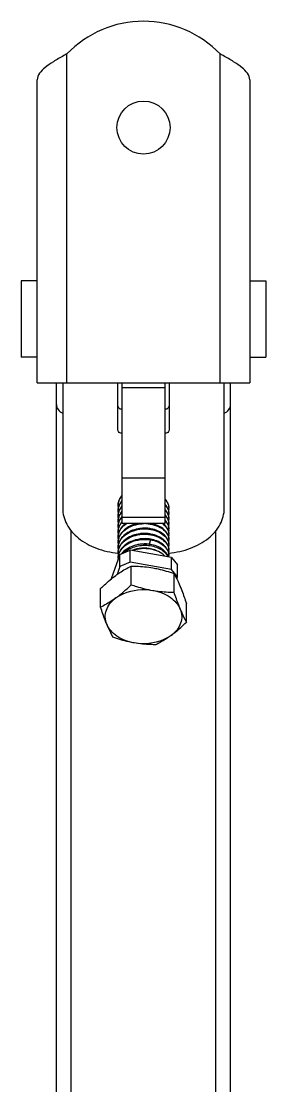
# Model space of a CAD drawing. Extents: x 1725261 to 1937680, y 860327 to 1571294.
# Drawn here: x 1848602 to 1849072, y 1229661 to 1231708 of the extents above; entities that cross this region are included whole.
import ezdxf

# ---------------------------------------------------------------- set-up
doc = ezdxf.new("R2010")
doc.units = 0
doc.header["$LTSCALE"] = 1000
doc.header["$MEASUREMENT"] = 0

msp = doc.modelspace()

# ---------------------------------------------------------------- linework, layer by layer
for p, q in [((1848689.6, 1231012.7), (1848689.6, 1231645.2)), ((1848984, 1231012.7), (1848984, 1231645.2)), ((1848632.4, 1231012.7), (1848632.4, 1231595.2)), ((1849041.2, 1231595.2), (1849041.2, 1231012.7)), ((1848632.4, 1231209), (1848601.7, 1231209)), ((1848601.7, 1231209), (1848601.7, 1231061.8)), ((1849041.2, 1231209), (1849071.9, 1231209)), ((1849071.9, 1231209), (1849071.9, 1231061.8)), ((1848632.4, 1231061.8), (1848601.7, 1231061.8)), ((1849041.2, 1231061.8), (1849071.9, 1231061.8)), ((1848632.4, 1231012.7), (1849041.2, 1231012.7)), ((1848669.2, 1228442.4), (1848669.2, 1231012.7)), ((1848681.4, 1231012.7), (1848681.4, 1230771.1)), ((1848787.7, 1230921.4), (1848787.7, 1231012.7)), ((1848795.9, 1230741.8), (1848795.9, 1231012.7)), ((1848877.7, 1231012.7), (1848877.7, 1230741.8)), ((1848885.9, 1231012.7), (1848885.9, 1230921.4)), ((1848992.2, 1230771.1), (1848992.2, 1231012.7)), ((1849004.4, 1228442.4), (1849004.4, 1231012.7)), ((1848877.7, 1231002.8), (1848795.9, 1231002.8)), ((1848877.7, 1230829.4), (1848795.9, 1230829.4)), ((1848877.7, 1230753.8), (1848795.9, 1230753.8)), ((1848877.7, 1230741.8), (1848795.9, 1230741.8)), ((1848697.8, 1228563.2), (1848697.8, 1230728.3)), ((1848975.8, 1228563.2), (1848975.8, 1230728.3)), ((1848850, 1230710.6), (1848847.9, 1230702.2)), ((1848791.3, 1230682.3), (1848774.9, 1230635.4)), ((1848791.3, 1230682.3), (1848811.1, 1230690.7)), ((1848791.3, 1230659.2), (1848791.3, 1230682.3)), ((1848811.1, 1230667.6), (1848811.1, 1230690.7)), ((1848890.5, 1230676.9), (1848811.1, 1230690.7)), ((1848890.5, 1230653.7), (1848890.5, 1230676.9)), ((1848890.5, 1230676.9), (1848902.4, 1230662.9)), ((1848791.3, 1230659.2), (1848785.9, 1230643.9)), ((1848811.1, 1230667.6), (1848791.3, 1230659.2)), ((1848890.5, 1230653.7), (1848811.1, 1230667.6)), ((1848813.2, 1230624.4), (1848813.2, 1230660.3)), ((1848902.4, 1230639.7), (1848902.4, 1230662.9)), ((1848902.4, 1230639.7), (1848890.5, 1230653.7)), ((1848895.7, 1230610), (1848895.7, 1230645.8)), ((1848900.9, 1230635.5), (1848902.4, 1230639.7)), ((1848754.3, 1230581.1), (1848754.3, 1230617)), ((1848919.3, 1230552.3), (1848919.3, 1230588.1))]:
    msp.add_line(p, q)
msp.add_circle((1848836.8, 1231503.4), 51.1)
for centre, radius, start, end in [((1848836.8, 1231503.4), 204.4, 43.9455, 136.0545), ((1848842.4, 1231357.8), 325.5, 117.9978, 119.2622), ((1848831.2, 1231357.8), 325.5, 60.7378, 62.0022), ((1848814.7, 1230775.5), 26.9, 174.7523, 177.3019), ((1848816.3, 1230776.4), 28.6, 161.5412, 164.0381), ((1848816.8, 1230774.9), 29.1, 159.3246, 161.5397), ((1848824.2, 1230771.7), 37.9, 138.472, 140.2955), ((1848824.6, 1230770.1), 38.3, 138.4075, 138.7304), ((1848853.8, 1230756), 33.7, 41.1985, 44.5335), ((1848814.6, 1230775.5), 26.9, 177.3027, 179.992), ((1848814.8, 1230775.5), 27.1, 180.0173, 189.9275), ((1848814.6, 1230765.3), 26.9, 177.305, 180.0025), ((1848814.8, 1230765.3), 27.1, 180.0276, 189.8759), ((1848816.3, 1230766.3), 28.6, 161.5413, 164.0389), ((1848816.3, 1230756.1), 28.6, 161.5413, 164.0385), ((1848816.8, 1230764.8), 29.1, 159.3256, 161.5398), ((1848816.8, 1230754.7), 29.1, 159.3258, 161.5398), ((1848853.8, 1230745.9), 33.7, 41.2062, 44.5129), ((1848853.8, 1230735.8), 33.7, 41.1907, 44.5341), ((1848863.3, 1230770.4), 22.6, 348.9554, 359.9474), ((1848863.3, 1230760.3), 22.6, 349.0023, 359.951), ((1848863.5, 1230770.4), 22.3, 359.9892, 3.2265), ((1848863.5, 1230760.3), 22.3, 359.9925, 3.2106), ((1848814.6, 1230755.2), 26.9, 177.3161, 179.989), ((1848814.8, 1230755.2), 27.1, 180.0138, 189.8367), ((1848814.6, 1230745.1), 26.9, 177.3022, 179.995), ((1848814.8, 1230745.1), 27.1, 180.0203, 189.9184), ((1848814.7, 1230745.1), 26.9, 174.7419, 177.3015), ((1848816.3, 1230746), 28.6, 161.5412, 164.0376), ((1848816.3, 1230735.9), 28.6, 161.5413, 164.0388), ((1848816.8, 1230744.6), 29.1, 159.3249, 161.5397), ((1848816.8, 1230734.5), 29.1, 159.3257, 161.5398), ((1848823.8, 1230720.2), 37.3, 138.4163, 142.3647), ((1848824, 1230731.4), 37.5, 138.3967, 141.6133), ((1848824.3, 1230729.9), 37.9, 138.4376, 140.031), ((1848850.9, 1230712.6), 37.8, 47.6925, 50.7716), ((1848853.1, 1230714.9), 34.7, 41.248, 47.7355), ((1848853.8, 1230725.7), 33.7, 41.2049, 44.5298), ((1848863.3, 1230750.2), 22.6, 348.9469, 359.9595), ((1848863.3, 1230740.1), 22.6, 348.9984, 359.9503), ((1848863.5, 1230750.2), 22.3, 0.0017, 3.215), ((1848863.5, 1230740), 22.3, 359.9919, 3.2231), ((1848814.6, 1230735), 26.9, 177.308, 179.9989), ((1848814.8, 1230735), 27.1, 180.024, 189.859), ((1848814.6, 1230724.9), 26.9, 177.3122, 179.992), ((1848814.8, 1230724.9), 27.1, 180.0173, 189.9253), ((1848814.7, 1230724.9), 26.9, 174.7482, 177.3114), ((1848816.3, 1230725.8), 28.6, 161.5413, 164.0384), ((1848816.3, 1230715.7), 28.6, 161.5413, 164.0388), ((1848816.8, 1230724.3), 29.1, 159.3253, 161.5398), ((1848816.8, 1230714.2), 29.1, 159.3251, 161.5397), ((1848839, 1230665), 58.1, 97.4815, 97.789), ((1848839.5, 1230678.8), 54.3, 78.9677, 81.0182), ((1848839.4, 1230668.5), 54.6, 80.0433, 80.9667), ((1848863.3, 1230729.9), 22.6, 348.9949, 359.9563), ((1848863.3, 1230719.8), 22.6, 348.938, 359.9563), ((1848863.5, 1230729.9), 22.3, 359.9979, 3.2133), ((1848863.5, 1230719.8), 22.3, 359.9985, 3.2205), ((1848814.6, 1230714.7), 26.9, 177.3041, 179.9996), ((1848814.8, 1230714.7), 27.1, 180.0245, 189.605), ((1848814.6, 1230704.6), 26.9, 177.3143, 179.9937), ((1848814.8, 1230704.6), 27.1, 180.0186, 189.8496), ((1848814.7, 1230694.5), 26.9, 174.7549, 177.3062), ((1848816.3, 1230705.6), 28.6, 161.881, 164.0359), ((1848816.3, 1230695.4), 28.6, 161.5413, 164.0381), ((1848816.5, 1230705.5), 28.8, 161.544, 161.883), ((1848816.8, 1230704.1), 29.1, 159.3259, 161.5398), ((1848816.8, 1230694), 29.1, 159.3246, 161.5398), ((1848839.5, 1230648.5), 54.3, 79.4958, 81.0948), ((1848839.4, 1230636.8), 65.9, 80.7386, 82.5614), ((1848839.6, 1230649), 53.8, 78.82, 79.4945), ((1848863.3, 1230709.7), 22.6, 349.0046, 359.951), ((1848863.3, 1230699.6), 22.6, 348.9821, 359.9616), ((1848863.5, 1230709.7), 22.3, 359.9925, 3.2199), ((1848863.5, 1230699.6), 22.3, 0.0034, 3.2144), ((1848814.6, 1230694.5), 26.9, 177.307, 179.992), ((1848814.8, 1230694.5), 27.1, 180.0173, 189.9289), ((1848814.6, 1230684.4), 26.9, 177.3051, 180.0027), ((1848814.8, 1230684.4), 27.1, 180.0278, 189.8922), ((1848814.8, 1230674.2), 27, 177.1433, 179.9919), ((1848814.8, 1230674.2), 27, 174.7806, 177.1426), ((1848816.3, 1230685.3), 28.6, 161.5413, 164.0389), ((1848816.3, 1230675.2), 28.6, 161.541, 164.1702), ((1848816.8, 1230683.9), 29.1, 159.3254, 161.5398), ((1848816.9, 1230673.7), 29.3, 159.2606, 161.5798), ((1848863.3, 1230689.5), 22.6, 348.9355, 359.9502), ((1848863.5, 1230689.4), 22.3, 359.9923, 3.2257), ((1848863.5, 1230679.3), 22.3, 355.7888, 3.2155), ((1848814.8, 1230674.2), 27.1, 179.9935, 183.4685)]:
    msp.add_arc(centre, radius, start, end)
for points, knots in [([(1848683.3, 1231641.8), (1848676.6, 1231638), (1848664, 1231630.8), (1848644.9, 1231618.1), (1848632.4, 1231604.4), (1848632.4, 1231595.2)], [0, 0, 0, 0, 0.326101, 0.611119, 1, 1, 1, 1]), ([(1849041.2, 1231595.2), (1849041.2, 1231604.4), (1849028.7, 1231618.1), (1849009.6, 1231630.8), (1848997, 1231638), (1848990.3, 1231641.8)], [0, 0, 0, 0, 0.388881, 0.673899, 1, 1, 1, 1]), ([(1848669.2, 1230970.6), (1848669.2, 1230967.3), (1848671.9, 1230960.1), (1848677.9, 1230955.7), (1848681.4, 1230954)], [0, 0, 0, 0, 0.461863, 1, 1, 1, 1]), ([(1848787.7, 1230967.7), (1848787.7, 1230966.1), (1848790.2, 1230962.7), (1848793.9, 1230961.9), (1848795.9, 1230961.9)], [0, 0, 0, 0, 0.440239, 1, 1, 1, 1]), ([(1848877.7, 1230961.9), (1848879.7, 1230961.9), (1848883.4, 1230962.7), (1848885.9, 1230966.1), (1848885.9, 1230967.7)], [0, 0, 0, 0, 0.559761, 1, 1, 1, 1]), ([(1848992.3, 1230954), (1848995.7, 1230955.7), (1849001.7, 1230960.1), (1849004.4, 1230967.3), (1849004.4, 1230970.6)], [0, 0, 0, 0, 0.538137, 1, 1, 1, 1]), ([(1848795.9, 1230915.7), (1848793.9, 1230915.7), (1848790.2, 1230916.4), (1848787.7, 1230919.9), (1848787.7, 1230921.4)], [0, 0, 0, 0, 0.559761, 1, 1, 1, 1]), ([(1848885.9, 1230921.4), (1848885.9, 1230919.9), (1848883.4, 1230916.4), (1848879.7, 1230915.7), (1848877.7, 1230915.7)], [0, 0, 0, 0, 0.440239, 1, 1, 1, 1]), ([(1848795.1, 1230795.9), (1848794.4, 1230795.1), (1848792, 1230791.9), (1848790.1, 1230788.3), (1848789.2, 1230785.4)], [0, 0, 0, 0, 0.25881, 1, 1, 1, 1]), ([(1848795.9, 1230786.7), (1848795.1, 1230785.8), (1848792.3, 1230782.4), (1848790.2, 1230778.4), (1848789.2, 1230775.3)], [0, 0, 0, 0, 0.25985, 1, 1, 1, 1]), ([(1848789.6, 1230785.2), (1848789.9, 1230786.1), (1848791.5, 1230789.8), (1848793.8, 1230793.1), (1848795.8, 1230795.4)], [0, 0, 0, 0, 0.242679, 1, 1, 1, 1]), ([(1848789.6, 1230775.1), (1848789.9, 1230776), (1848791.5, 1230779.7), (1848793.9, 1230783.1), (1848795.9, 1230785.4)], [0, 0, 0, 0, 0.242549, 1, 1, 1, 1]), ([(1848885.9, 1230771.7), (1848885.9, 1230774.9), (1848884.3, 1230781.7), (1848880.3, 1230787.3), (1848877.8, 1230789.8)], [0, 0, 0, 0, 0.479607, 1, 1, 1, 1]), ([(1848877.8, 1230788.5), (1848880.1, 1230786.2), (1848884, 1230781), (1848885.7, 1230774.7), (1848885.8, 1230771.6)], [0, 0, 0, 0, 0.520009, 1, 1, 1, 1]), ([(1848877.8, 1230778.4), (1848880.1, 1230776), (1848884, 1230770.8), (1848885.7, 1230764.6), (1848885.8, 1230761.5)], [0, 0, 0, 0, 0.519993, 1, 1, 1, 1]), ([(1848885.9, 1230761.5), (1848885.9, 1230764.5), (1848884.6, 1230770.6), (1848881.2, 1230775.8), (1848879.2, 1230778.2)], [0, 0, 0, 0, 0.482588, 1, 1, 1, 1]), ([(1848681.4, 1230771.1), (1848681.4, 1230760.6), (1848687.5, 1230738.2), (1848711.7, 1230711.3), (1848746.5, 1230692.5), (1848773.6, 1230686.5), (1848787.8, 1230685.1)], [0, 0, 0, 0, 0.212085, 0.446759, 0.711828, 1, 1, 1, 1]), ([(1848795.9, 1230776.6), (1848795.1, 1230775.7), (1848792.3, 1230772.3), (1848790.2, 1230768.3), (1848789.2, 1230765.2)], [0, 0, 0, 0, 0.25988, 1, 1, 1, 1]), ([(1848795.9, 1230766.4), (1848795.1, 1230765.6), (1848792.3, 1230762.2), (1848790.2, 1230758.2), (1848789.2, 1230755.1)], [0, 0, 0, 0, 0.259876, 1, 1, 1, 1]), ([(1848789.6, 1230765), (1848789.9, 1230765.9), (1848791.5, 1230769.6), (1848793.9, 1230773), (1848795.9, 1230775.3)], [0, 0, 0, 0, 0.242552, 1, 1, 1, 1]), ([(1848789.6, 1230754.9), (1848789.9, 1230755.8), (1848791.5, 1230759.5), (1848793.9, 1230762.9), (1848795.9, 1230765.2)], [0, 0, 0, 0, 0.242544, 1, 1, 1, 1]), ([(1848877.8, 1230768.3), (1848880.1, 1230765.9), (1848884, 1230760.7), (1848885.7, 1230754.4), (1848885.8, 1230751.4)], [0, 0, 0, 0, 0.52002, 1, 1, 1, 1]), ([(1848877.8, 1230758.1), (1848880.1, 1230755.8), (1848884, 1230750.6), (1848885.7, 1230744.3), (1848885.8, 1230741.3)], [0, 0, 0, 0, 0.520002, 1, 1, 1, 1]), ([(1848885.9, 1230751.4), (1848885.9, 1230754.4), (1848884.6, 1230760.5), (1848881.2, 1230765.7), (1848879.1, 1230768.1)], [0, 0, 0, 0, 0.482583, 1, 1, 1, 1]), ([(1848885.9, 1230741.3), (1848885.9, 1230744.2), (1848884.6, 1230750.4), (1848881.2, 1230755.6), (1848879.2, 1230758)], [0, 0, 0, 0, 0.482587, 1, 1, 1, 1]), ([(1848885.3, 1230685.1), (1848899.6, 1230686.4), (1848926.8, 1230692.3), (1848961.8, 1230711.2), (1848986, 1230738.1), (1848992.2, 1230760.6), (1848992.2, 1230771.1)], [0, 0, 0, 0, 0.288185, 0.553327, 0.788006, 1, 1, 1, 1]), ([(1848794.6, 1230754.7), (1848794, 1230754), (1848791.8, 1230751), (1848790.1, 1230747.6), (1848789.2, 1230745)], [0, 0, 0, 0, 0.258068, 1, 1, 1, 1]), ([(1848795.9, 1230746.2), (1848795.1, 1230745.3), (1848792.3, 1230741.9), (1848790.2, 1230737.9), (1848789.2, 1230734.8)], [0, 0, 0, 0, 0.259878, 1, 1, 1, 1]), ([(1848826, 1230741.9), (1848821.7, 1230741.1), (1848813.4, 1230738.6), (1848802.5, 1230732.6), (1848794, 1230724.5), (1848790.3, 1230718), (1848789.2, 1230714.6)], [0, 0, 0, 0, 0.276521, 0.537648, 0.778453, 1, 1, 1, 1]), ([(1848802.1, 1230741.8), (1848799.1, 1230739.6), (1848793.8, 1230734.5), (1848790.3, 1230728), (1848789.2, 1230724.7)], [0, 0, 0, 0, 0.520421, 1, 1, 1, 1]), ([(1848789.6, 1230744.8), (1848789.9, 1230745.6), (1848791.3, 1230749), (1848793.4, 1230752.1), (1848795.2, 1230754.3)], [0, 0, 0, 0, 0.243219, 1, 1, 1, 1]), ([(1848789.6, 1230734.6), (1848789.8, 1230735.4), (1848791.1, 1230738.3), (1848792.8, 1230741.1), (1848794.3, 1230743)], [0, 0, 0, 0, 0.244171, 1, 1, 1, 1]), ([(1848789.6, 1230724.5), (1848790.8, 1230727.9), (1848794.9, 1230734.6), (1848800.7, 1230739.6), (1848804, 1230741.9)], [0, 0, 0, 0, 0.478395, 1, 1, 1, 1]), ([(1848789.6, 1230714.4), (1848791.1, 1230718.4), (1848796.2, 1230726.3), (1848807.8, 1230734.9), (1848822.3, 1230740.5), (1848833, 1230741.8), (1848838.4, 1230741.9)], [0, 0, 0, 0, 0.218898, 0.461373, 0.725247, 1, 1, 1, 1]), ([(1848841.3, 1230741.8), (1848847, 1230741.7), (1848858, 1230739.9), (1848872.3, 1230733.4), (1848882.6, 1230723.5), (1848885.6, 1230715), (1848885.8, 1230710.9)], [0, 0, 0, 0, 0.291873, 0.559175, 0.79302, 1, 1, 1, 1]), ([(1848879.2, 1230727.6), (1848877.6, 1230729.4), (1848869.9, 1230736.4), (1848859.8, 1230740.4), (1848852, 1230741.9)], [0, 0, 0, 0, 0.228177, 1, 1, 1, 1]), ([(1848873.2, 1230741.9), (1848876.8, 1230739.3), (1848882.8, 1230733.2), (1848885.6, 1230725), (1848885.8, 1230721.1)], [0, 0, 0, 0, 0.52908, 1, 1, 1, 1]), ([(1848877.8, 1230748), (1848880.1, 1230745.7), (1848884, 1230740.5), (1848885.7, 1230734.2), (1848885.8, 1230731.2)], [0, 0, 0, 0, 0.520001, 1, 1, 1, 1]), ([(1848885.9, 1230731.2), (1848885.9, 1230734.1), (1848884.6, 1230740.3), (1848881.2, 1230745.5), (1848879.1, 1230747.9)], [0, 0, 0, 0, 0.482586, 1, 1, 1, 1]), ([(1848885.9, 1230721.1), (1848885.9, 1230724), (1848884.6, 1230730.1), (1848881.2, 1230735.4), (1848879.2, 1230737.7)], [0, 0, 0, 0, 0.482585, 1, 1, 1, 1]), ([(1848879.1, 1230717.5), (1848873.7, 1230723.7), (1848861.6, 1230730.2), (1848844.2, 1230733.3), (1848829.8, 1230732.9), (1848816, 1230729.6), (1848803.9, 1230723.5), (1848794.4, 1230715.1), (1848790.4, 1230708.1), (1848789.2, 1230704.5)], [0, 0, 0, 0, 0.235001, 0.369196, 0.507414, 0.643709, 0.772807, 0.891505, 1, 1, 1, 1]), ([(1848879.2, 1230707.4), (1848873.7, 1230713.6), (1848861.6, 1230720.1), (1848844.2, 1230723.2), (1848829.8, 1230722.8), (1848816, 1230719.4), (1848803.9, 1230713.4), (1848794.4, 1230705), (1848790.4, 1230698), (1848789.2, 1230694.4)], [0, 0, 0, 0, 0.234995, 0.369193, 0.507415, 0.643708, 0.772808, 0.891506, 1, 1, 1, 1]), ([(1848789.6, 1230704.3), (1848791.2, 1230708.6), (1848796.8, 1230716.9), (1848809.6, 1230725.8), (1848825.4, 1230731.1), (1848842.4, 1230732.4), (1848858.8, 1230729.5), (1848872.8, 1230722.9), (1848882.7, 1230713.2), (1848885.6, 1230704.8), (1848885.8, 1230700.8)], [0, 0, 0, 0, 0.114222, 0.241564, 0.380183, 0.523375, 0.662466, 0.789658, 0.901085, 1, 1, 1, 1]), ([(1848789.6, 1230694.2), (1848791.2, 1230698.5), (1848796.8, 1230706.8), (1848809.6, 1230715.7), (1848825.4, 1230721), (1848842.4, 1230722.3), (1848858.8, 1230719.4), (1848872.8, 1230712.8), (1848882.7, 1230703.1), (1848885.6, 1230694.7), (1848885.8, 1230690.7)], [0, 0, 0, 0, 0.11422, 0.241557, 0.38018, 0.523371, 0.662464, 0.789655, 0.901082, 1, 1, 1, 1]), ([(1848848, 1230732.5), (1848846.2, 1230732.8), (1848839.1, 1230733.6), (1848831.9, 1230733), (1848826.7, 1230731.9)], [0, 0, 0, 0, 0.247797, 1, 1, 1, 1]), ([(1848848, 1230722.4), (1848846.7, 1230722.6), (1848841.2, 1230723.3), (1848835.6, 1230723.1), (1848831.5, 1230722.6)], [0, 0, 0, 0, 0.247252, 1, 1, 1, 1]), ([(1848885.9, 1230700.8), (1848885.9, 1230703.8), (1848884.6, 1230709.9), (1848881.2, 1230715.1), (1848879.1, 1230717.5)], [0, 0, 0, 0, 0.482586, 1, 1, 1, 1]), ([(1848885.9, 1230710.9), (1848885.9, 1230713.9), (1848884.6, 1230720), (1848881.2, 1230725.2), (1848879.2, 1230727.6)], [0, 0, 0, 0, 0.482588, 1, 1, 1, 1]), ([(1848850.3, 1230711.9), (1848843.8, 1230712.9), (1848830.7, 1230713.2), (1848812.3, 1230708.3), (1848797.3, 1230698.7), (1848790.8, 1230689.2), (1848789.2, 1230684.2)], [0, 0, 0, 0, 0.271171, 0.538307, 0.783282, 1, 1, 1, 1]), ([(1848789.6, 1230684), (1848791.4, 1230688.8), (1848798, 1230698), (1848812.9, 1230707.2), (1848830.9, 1230711.9), (1848843.7, 1230711.7), (1848850, 1230710.6)], [0, 0, 0, 0, 0.217951, 0.46337, 0.729831, 1, 1, 1, 1]), ([(1848847.9, 1230702.1), (1848837.8, 1230703.4), (1848817.8, 1230701.7), (1848800.1, 1230691), (1848794.4, 1230683.8)], [0, 0, 0, 0, 0.526254, 1, 1, 1, 1]), ([(1848798.7, 1230685.6), (1848804.7, 1230691.2), (1848816.3, 1230697.2), (1848833, 1230700.4), (1848846.2, 1230700.4), (1848858.7, 1230697.9), (1848872.5, 1230692.1), (1848881, 1230684.2), (1848883.8, 1230678.1)], [0, 0, 0, 0, 0.255096, 0.39268, 0.530602, 0.663916, 0.788307, 1, 1, 1, 1]), ([(1848863.8, 1230688.7), (1848860.3, 1230690.6), (1848844.7, 1230696.4), (1848826.6, 1230695), (1848814.9, 1230690.2)], [0, 0, 0, 0, 0.239303, 1, 1, 1, 1]), ([(1848851.1, 1230711.7), (1848849, 1230712.2), (1848840.6, 1230713.5), (1848831.9, 1230712.9), (1848825.6, 1230711.4)], [0, 0, 0, 0, 0.246468, 1, 1, 1, 1]), ([(1848847.9, 1230702.2), (1848846.1, 1230702.5), (1848838.8, 1230703.2), (1848831.4, 1230702.6), (1848826, 1230701.4)], [0, 0, 0, 0, 0.247915, 1, 1, 1, 1]), ([(1848850, 1230710.6), (1848854.8, 1230709.9), (1848863.8, 1230707.4), (1848875.3, 1230700.6), (1848883.3, 1230691.5), (1848885.6, 1230684.1), (1848885.8, 1230680.6)], [0, 0, 0, 0, 0.290521, 0.554658, 0.788516, 1, 1, 1, 1]), ([(1848879.2, 1230687.1), (1848877.5, 1230689), (1848869.3, 1230696.5), (1848858.4, 1230700.4), (1848850, 1230701.8)], [0, 0, 0, 0, 0.227377, 1, 1, 1, 1]), ([(1848879.2, 1230697.3), (1848877.5, 1230699.1), (1848869.4, 1230706.5), (1848858.6, 1230710.5), (1848850.3, 1230711.9)], [0, 0, 0, 0, 0.22749, 1, 1, 1, 1]), ([(1848885.9, 1230690.7), (1848885.9, 1230693.6), (1848884.6, 1230699.8), (1848881.2, 1230705), (1848879.2, 1230707.4)], [0, 0, 0, 0, 0.482586, 1, 1, 1, 1]), ([(1848885.9, 1230680.6), (1848885.9, 1230683.5), (1848884.6, 1230689.7), (1848881.2, 1230694.9), (1848879.2, 1230697.3)], [0, 0, 0, 0, 0.482589, 1, 1, 1, 1]), ([(1848878, 1230679.1), (1848870.9, 1230686.5), (1848854.8, 1230693.3), (1848833.1, 1230694.2), (1848821.6, 1230691.8), (1848816.2, 1230689.9)], [0, 0, 0, 0, 0.470214, 0.736055, 1, 1, 1, 1]), ([(1848884.6, 1230677.9), (1848884.3, 1230678.8), (1848883, 1230682.1), (1848880.9, 1230685.1), (1848879.2, 1230687.1)], [0, 0, 0, 0, 0.241445, 1, 1, 1, 1]), ([(1848783.8, 1230642.4), (1848786.2, 1230644.2), (1848795.6, 1230650.8), (1848805.6, 1230656.5), (1848813.2, 1230660.3)], [0, 0, 0, 0, 0.263099, 1, 1, 1, 1]), ([(1848813.2, 1230660.3), (1848816.6, 1230660.3), (1848830.4, 1230660), (1848844.2, 1230658.6), (1848854.5, 1230656.8)], [0, 0, 0, 0, 0.246121, 1, 1, 1, 1]), ([(1848854.5, 1230656.8), (1848858, 1230656.2), (1848871.9, 1230653.4), (1848885.6, 1230649.3), (1848895.7, 1230645.8)], [0, 0, 0, 0, 0.248499, 1, 1, 1, 1]), ([(1848754.3, 1230617), (1848756.7, 1230619.3), (1848766.1, 1230628.2), (1848776, 1230636.7), (1848783.8, 1230642.4)], [0, 0, 0, 0, 0.257895, 1, 1, 1, 1]), ([(1848895.7, 1230645.8), (1848896.7, 1230644), (1848901, 1230635.8), (1848904.8, 1230627.4), (1848907.5, 1230620.7)], [0, 0, 0, 0, 0.226572, 1, 1, 1, 1]), ([(1848783.8, 1230599), (1848786.3, 1230600.9), (1848796.6, 1230608.8), (1848806.2, 1230617.5), (1848813.2, 1230624.4)], [0, 0, 0, 0, 0.240981, 1, 1, 1, 1]), ([(1848783.8, 1230599), (1848788.4, 1230602.4), (1848809.9, 1230614.3), (1848836.1, 1230616.7), (1848854.5, 1230613.4)], [0, 0, 0, 0, 0.235366, 1, 1, 1, 1]), ([(1848813.2, 1230624.4), (1848816.6, 1230623.2), (1848830.1, 1230618.8), (1848844, 1230615.3), (1848854.5, 1230613.4)], [0, 0, 0, 0, 0.251163, 1, 1, 1, 1]), ([(1848907.5, 1230620.7), (1848908.5, 1230618.2), (1848912.8, 1230607.5), (1848916.5, 1230596.5), (1848919.3, 1230588.1)], [0, 0, 0, 0, 0.233658, 1, 1, 1, 1]), ([(1848783.8, 1230599), (1848781.3, 1230597.2), (1848771.9, 1230590.6), (1848761.9, 1230584.9), (1848754.3, 1230581.1)], [0, 0, 0, 0, 0.263099, 1, 1, 1, 1]), ([(1848766.1, 1230548.5), (1848764.4, 1230552.7), (1848762.3, 1230561.9), (1848764.7, 1230576), (1848772, 1230588.9), (1848779.5, 1230595.9), (1848783.8, 1230599)], [0, 0, 0, 0, 0.238229, 0.47528, 0.726056, 1, 1, 1, 1]), ([(1848854.5, 1230613.4), (1848860.6, 1230612.4), (1848872.2, 1230609.2), (1848887.8, 1230601.3), (1848900.1, 1230590.7), (1848905.7, 1230581.9), (1848907.5, 1230577.4)], [0, 0, 0, 0, 0.27851, 0.540172, 0.780428, 1, 1, 1, 1]), ([(1848854.5, 1230613.4), (1848857.9, 1230612.8), (1848871.6, 1230610.8), (1848885.4, 1230610), (1848895.7, 1230610)], [0, 0, 0, 0, 0.254083, 1, 1, 1, 1]), ([(1848907.5, 1230577.4), (1848906.5, 1230579.9), (1848902.3, 1230590.6), (1848898.5, 1230601.6), (1848895.7, 1230610)], [0, 0, 0, 0, 0.233658, 1, 1, 1, 1]), ([(1848766.1, 1230548.5), (1848765.1, 1230551), (1848760.8, 1230561.7), (1848757.1, 1230572.7), (1848754.3, 1230581.1)], [0, 0, 0, 0, 0.233658, 1, 1, 1, 1]), ([(1848907.5, 1230577.4), (1848909.2, 1230573.1), (1848911.3, 1230564), (1848909, 1230549.9), (1848901.6, 1230536.9), (1848894.1, 1230530), (1848889.8, 1230526.8)], [0, 0, 0, 0, 0.238229, 0.47528, 0.726056, 1, 1, 1, 1]), ([(1848907.5, 1230577.4), (1848908.5, 1230575), (1848912.1, 1230566.5), (1848916.1, 1230558.2), (1848919.3, 1230552.3)], [0, 0, 0, 0, 0.275005, 1, 1, 1, 1]), ([(1848766.1, 1230548.5), (1848767.1, 1230546.1), (1848770.7, 1230537.6), (1848774.7, 1230529.3), (1848777.9, 1230523.4)], [0, 0, 0, 0, 0.275005, 1, 1, 1, 1]), ([(1848819.1, 1230512.4), (1848813, 1230513.5), (1848801.4, 1230516.6), (1848785.8, 1230524.6), (1848773.5, 1230535.2), (1848767.9, 1230544), (1848766.1, 1230548.5)], [0, 0, 0, 0, 0.27851, 0.540172, 0.780428, 1, 1, 1, 1]), ([(1848889.8, 1230526.8), (1848892.4, 1230528.7), (1848902.6, 1230536.6), (1848912.2, 1230545.4), (1848919.3, 1230552.3)], [0, 0, 0, 0, 0.240981, 1, 1, 1, 1]), ([(1848819.1, 1230512.4), (1848815.7, 1230513), (1848801.7, 1230515.8), (1848788, 1230519.9), (1848777.9, 1230523.4)], [0, 0, 0, 0, 0.248499, 1, 1, 1, 1]), ([(1848889.8, 1230526.8), (1848885.2, 1230523.4), (1848863.7, 1230511.5), (1848837.5, 1230509.2), (1848819.1, 1230512.4)], [0, 0, 0, 0, 0.235366, 1, 1, 1, 1]), ([(1848860.4, 1230508.9), (1848857, 1230509), (1848843.2, 1230509.2), (1848829.4, 1230510.6), (1848819.1, 1230512.4)], [0, 0, 0, 0, 0.246121, 1, 1, 1, 1]), ([(1848889.8, 1230526.8), (1848887.4, 1230525.1), (1848878, 1230518.4), (1848868, 1230512.7), (1848860.4, 1230508.9)], [0, 0, 0, 0, 0.263099, 1, 1, 1, 1])]:
    msp.add_open_spline(points, degree=3, knots=knots)
for points in [[(1848788.8, 1230784.2), (1848788.1, 1230781.8), (1848787.7, 1230779.3), (1848787.7, 1230776.7)], [(1848787.9, 1230777.9), (1848788, 1230780), (1848788.5, 1230782.1), (1848789.2, 1230784.2)], [(1848788.8, 1230774.1), (1848788.1, 1230771.7), (1848787.7, 1230769.1), (1848787.7, 1230766.6)], [(1848788.8, 1230764), (1848788.1, 1230761.6), (1848787.7, 1230759), (1848787.7, 1230756.5)], [(1848787.8, 1230766.6), (1848787.9, 1230769.1), (1848788.4, 1230771.7), (1848789.2, 1230774.1)], [(1848787.8, 1230756.5), (1848787.9, 1230759), (1848788.4, 1230761.5), (1848789.2, 1230763.9)], [(1848788.8, 1230753.9), (1848788.1, 1230751.4), (1848787.7, 1230748.9), (1848787.7, 1230746.4)], [(1848788.8, 1230743.8), (1848788.1, 1230741.3), (1848787.7, 1230738.8), (1848787.7, 1230736.2)], [(1848787.8, 1230736.2), (1848787.9, 1230738.8), (1848788.4, 1230741.3), (1848789.2, 1230743.7)], [(1848787.9, 1230747.6), (1848788, 1230749.7), (1848788.5, 1230751.8), (1848789.2, 1230753.8)], [(1848788.8, 1230733.6), (1848788.1, 1230731.2), (1848787.7, 1230728.7), (1848787.7, 1230726.1)], [(1848788.8, 1230723.5), (1848788.1, 1230721.1), (1848787.7, 1230718.5), (1848787.7, 1230716)], [(1848787.8, 1230716), (1848787.9, 1230718.5), (1848788.4, 1230721.1), (1848789.2, 1230723.5)], [(1848787.9, 1230727.3), (1848788, 1230729.4), (1848788.5, 1230731.6), (1848789.2, 1230733.6)], [(1848788.8, 1230713.4), (1848788.1, 1230711), (1848787.7, 1230708.4), (1848787.7, 1230705.9)], [(1848788.8, 1230703.3), (1848788.1, 1230700.9), (1848787.7, 1230698.3), (1848787.7, 1230695.8)], [(1848787.8, 1230705.9), (1848787.9, 1230708.4), (1848788.4, 1230710.9), (1848789.2, 1230713.3)], [(1848787.9, 1230697), (1848788, 1230699.1), (1848788.5, 1230701.2), (1848789.2, 1230703.2)], [(1848788.8, 1230693.2), (1848788.1, 1230690.7), (1848787.7, 1230688.2), (1848787.7, 1230685.6)], [(1848788.8, 1230683), (1848788.1, 1230680.6), (1848787.7, 1230678), (1848787.7, 1230675.5)], [(1848787.8, 1230685.6), (1848787.9, 1230688.2), (1848788.4, 1230690.7), (1848789.2, 1230693.1)], [(1848787.9, 1230676.6), (1848788, 1230678.8), (1848788.5, 1230680.9), (1848789.2, 1230682.9)]]:
    msp.add_open_spline(points, degree=3)

doc.saveas('drawing.dxf')
